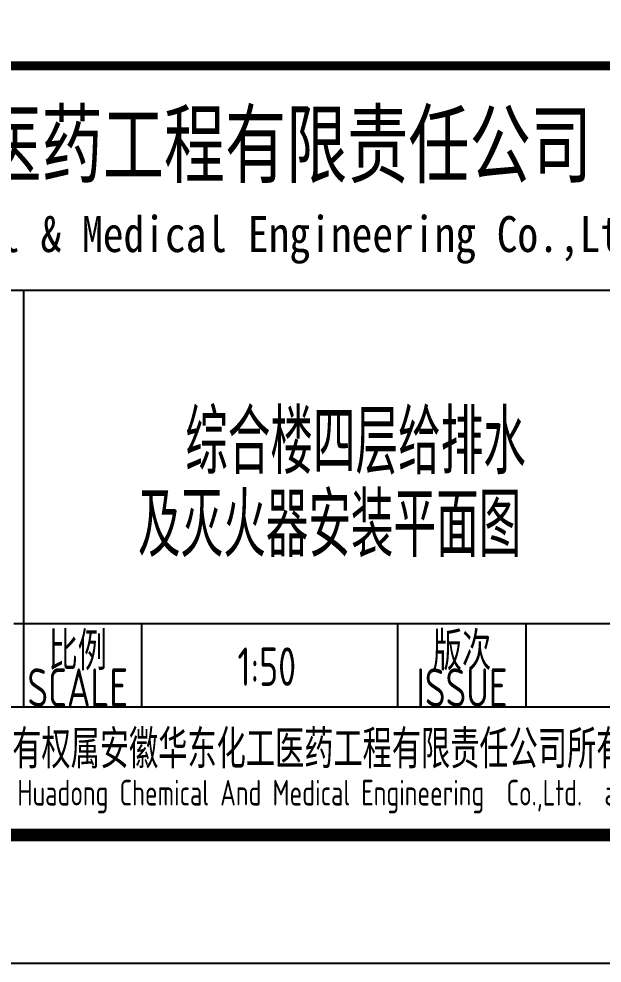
# Model space of a CAD drawing. Extents: x 6128144 to 12201635, y -1670122 to -706096.
# Drawn here: x 6541620 to 6546174, y -753340 to -745972 of the extents above; entities that cross this region are included whole.
import ezdxf
from ezdxf.enums import TextEntityAlignment as Align

# ---------------------------------------------------------------- set-up
doc = ezdxf.new("R2010")
doc.units = 0
doc.header["$LTSCALE"] = 1000
doc.header["$MEASUREMENT"] = 0
doc.layers.get('0').update_dxf_attribs({"linetype": 'CONTINUOUS'})
doc.layers.add('PUB_TITLE', color=4, linetype='CONTINUOUS')
doc.styles.add('AHD', font='sceie.shx', dxfattribs={"width": 0.7, "bigfont": 'sceic.shx'})
doc.styles.add('sceie', font='sceie.shx', dxfattribs={"bigfont": 'sceic.shx'})
doc.styles.add('宋体', font='', dxfattribs={"width": 0.7})
doc.styles.get('宋体').set_extended_font_data('SimSun')

msp = doc.modelspace()

# ---------------------------------------------------------------- linework, layer by layer
for p, q in [((6536080.3, -748089.6), (6547080.3, -748089.6)), ((6541660.3, -751339.6), (6541660.3, -748089.6)), ((6541660.3, -751339.6), (6541660.3, -748089.6)), ((6541660.3, -751339.6), (6541660.3, -748089.6)), ((6541660.3, -751339.6), (6541660.3, -748089.6)), ((6541580.3, -750689.6), (6554080.3, -750689.6)), ((6542580.3, -751339.6), (6542580.3, -750689.6)), ((6544580.3, -751339.6), (6544580.3, -750689.6)), ((6545580.3, -751339.6), (6545580.3, -750689.6)), ((6536080.3, -751339.6), (6554080.3, -751339.6)), ((6536080.3, -752339.6), (6554080.3, -752339.6))]:
    msp.add_line(p, q)
at = {"const_width": 70}
msp.add_lwpolyline([(6554080.3, -746339.6), (6536080.3, -746339.6)], dxfattribs=at)
at = {"layer": 'PUB_TITLE', "color": 4}
msp.add_lwpolyline([(6495680.3, -753339.6), (6555080.3, -753339.6), (6555080.3, -711339.6), (6495680.3, -711339.6)], close=True, dxfattribs=at)
at = {"layer": 'PUB_TITLE', "color": 4, "const_width": 100}
msp.add_lwpolyline([(6498180.3, -752339.6), (6554080.3, -752339.6), (6554080.3, -712339.6), (6498180.3, -712339.6)], close=True, dxfattribs=at)

# ---------------------------------------------------------------- texts
for s, height, style, width, p in [('安徽华东化工医药工程有限责任公司', 500, '宋体', 0.7, (6542275.2, -746939.6)), ('Anhui Huadong Chemical & Medical Engineering Co.,Ltd', 280, '宋体', 0.85, (6542275.2, -747689.6)), ('综合楼四层给排水', 500, 'AHD', 0.7, (6544249.2, -749249.5)), ('及灭火器安装平面图', 500, 'AHD', 0.7, (6544046.9, -749895.5)), ('比例', 300, 'sceie', 0.8, (6542080.3, -750889.6)), ('版次', 300, 'sceie', 0.8, (6545080.3, -750889.6)), ('1:50', 300, 'sceie', 0.8, (6543556.2, -751026.5)), ('SCALE', 300, 'sceie', 0.8, (6542080.3, -751189.6)), ('ISSUE', 300, 'sceie', 0.8, (6545080.3, -751189.6)), ('本文件专有权属安徽华东化工医药工程有限责任公司所有,未经许可不得复制或转让给第三方', 300, 'sceie', 0.8, (6545251.4, -751688.5)), ('The proprietary right of this document belongs to Anhui Huadong Chemical And Medical Engineering  Co.,Ltd.  and any replication or transfer to the 3rd. side is forbidden without its permission. ', 200, 'AHD', 0.8, (6545072.6, -752039.6))]:
    msp.add_text(s, height=height, dxfattribs=dict(style=style, width=width)).set_placement(p, align=Align.MIDDLE)

doc.saveas('drawing.dxf')
